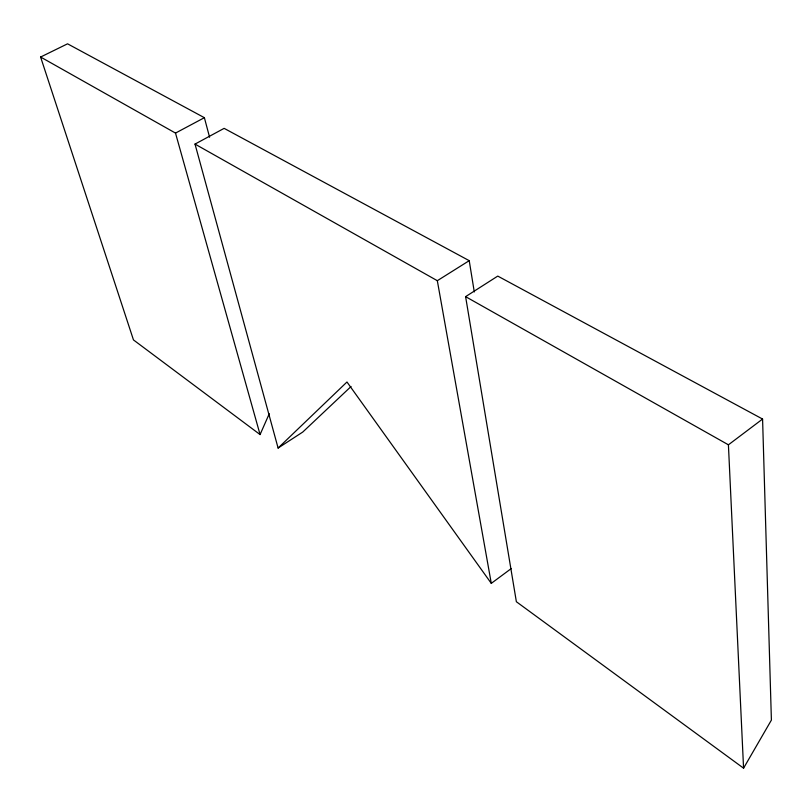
<?xml version="1.0" encoding="UTF-8"?>
<svg xmlns="http://www.w3.org/2000/svg" width="812" height="812" viewBox="0 0 812 812"><rect width="100%" height="100%" fill="white"/><g stroke="black" fill="none" stroke-linecap="round" stroke-linejoin="round"><path stroke-width="1.22" d="M209.587 137.248L204.38 117.689L67.558 43.818L40.6 57.033L133.462 339.913L260.073 434.572L269.269 413.724M743.569 768.182L771.4 720.092L762.58 419.053L497.766 276.09L465.601 296.644L516.371 601.733L743.569 768.182L728.415 444.814L762.58 419.053M474.289 291.944L469.224 260.672L224.142 128.357L195.012 144.089L278.1 448.051L346.978 381.995L491.29 583.361L511.266 568.562M351.058 386.502L302.764 432.045L278.1 448.051M195.012 144.089L437.323 280.698L469.224 260.672M40.6 57.033L175.504 133.087L204.38 117.689M465.601 296.644L728.415 444.814M175.504 133.087L260.073 434.572M437.323 280.698L491.29 583.361"/></g></svg>
